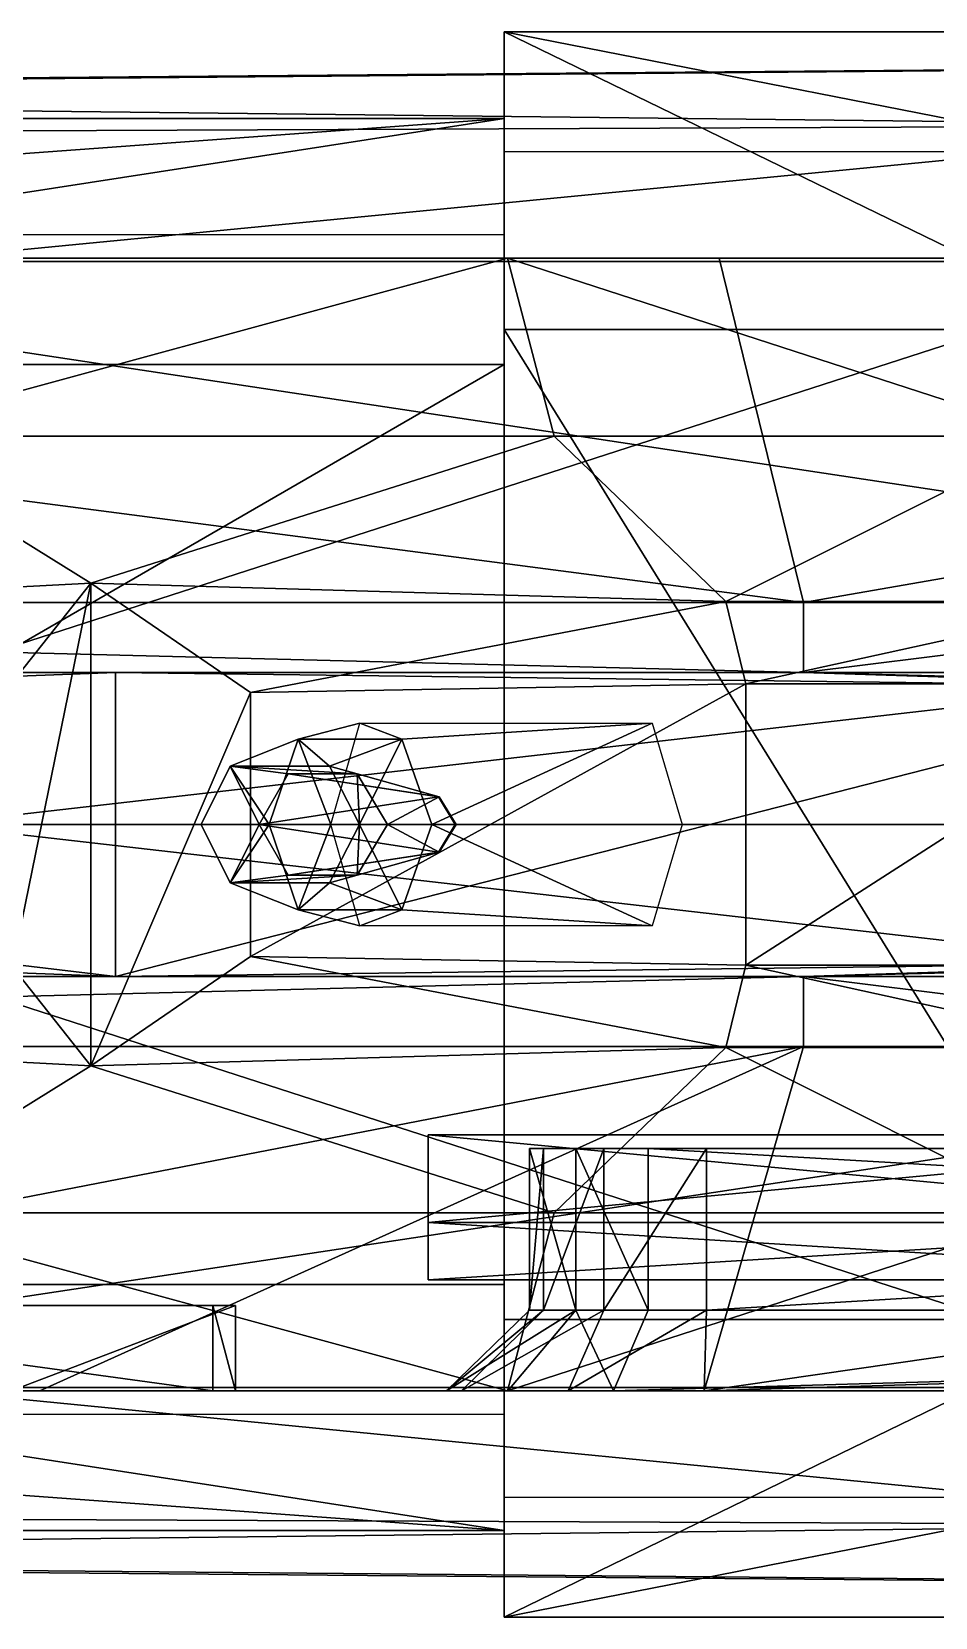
# Model space of a CAD drawing. Extents: x -4.92 to 4.89, y -0.62 to 0.62.
# Drawn here: x -1.624 to -1.31, y -0.276 to 0.276 of the extents above; entities that cross this region are included whole.
import ezdxf

# ---------------------------------------------------------------- set-up
doc = ezdxf.new("R2010")
doc.units = 0

msp = doc.modelspace()

# ---------------------------------------------------------------- linework, layer by layer
for points in [[(-1.24681, 0.27597, 2.167), (-1.45983, 0.27597, 2.30924), (-1.24681, 0.27597, 2.3064)], [(-1.24681, 0.2341, 2.03777), (-1.45983, 0.27597, 2.1638), (-1.24681, 0.27597, 2.167)], [(-1.45983, 0.27597, 2.1638), (-1.45983, 0.24573, 2.29634), (-1.45983, 0.27597, 2.30924)], [(-1.24681, 0.17227, 2.40584), (-1.45983, 0.27597, 2.30924), (-1.45983, 0.17227, 2.40868)], [(-1.24681, 0.27597, 2.167), (-1.45983, 0.27597, 2.1638), (-1.45983, 0.27597, 2.30924)], [(-1.24681, 0.2341, 2.03777), (-1.45983, 0.2341, 2.03777), (-1.45983, 0.27597, 2.1638)], [(-1.45983, 0.27597, 2.1638), (-1.45983, 0.24573, 2.16855), (-1.45983, 0.24573, 2.29634)], [(-1.45983, 0.24573, 2.16855), (-1.45983, 0.27597, 2.1638), (-1.45983, 0.2341, 2.03777)], [(-1.24681, 0.17227, 2.40584), (-1.24681, 0.27597, 2.3064), (-1.45983, 0.27597, 2.30924)], [(-1.45983, 0.17227, 2.40868), (-1.45983, 0.27597, 2.30924), (-1.45983, 0.24573, 2.29634)], [(-2.22207, 0.25438, 2.04006), (-0.53981, 0.26907, 2.03551), (-2.21262, 0.255, 2.00946)], [(-0.53975, 0, 2.03933), (-0.53981, 0.26907, 2.03551), (-2.22207, 0.25438, 2.04006)], [(-1.18173, 0.24329, 1.94721), (-2.21262, 0.255, 2.00946), (-0.53981, 0.26907, 2.03551)], [(-0.53975, 0, 2.03933), (-2.22207, 0.25438, 2.04006), (-2.22207, 0, 2.04006)], [(-1.18173, 0.24329, 1.94721), (-1.71373, 0.24112, 1.94777), (-2.21262, 0.255, 2.00946)], [(-2.01366, 0.24573, 2.17176), (-1.45983, 0.24573, 2.29634), (-1.45983, 0.24573, 2.16855)], [(-1.45983, 0.24573, 2.16855), (-2.01366, 0.20531, 2.03777), (-2.01366, 0.24573, 2.17176)], [(-2.01366, 0.16011, 2.3756), (-1.45983, 0.24573, 2.29634), (-2.01366, 0.24573, 2.2935)], [(-2.01366, 0.24573, 2.17176), (-2.01366, 0.24573, 2.2935), (-1.45983, 0.24573, 2.29634)], [(-1.45983, 0.24573, 2.16855), (-1.45983, 0.20531, 2.03777), (-2.01366, 0.20531, 2.03777)], [(-2.01366, 0.16011, 2.3756), (-1.45983, 0.16011, 2.37844), (-1.45983, 0.24573, 2.29634)], [(-1.18173, 0.24329, 1.94721), (-1.66994, 0.19602, 1.89573), (-1.71373, 0.24112, 1.94777)], [(-1.18173, 0.24329, 1.94721), (-1.2164, 0.19602, 1.89573), (-1.66994, 0.19602, 1.89573)], [(-1.45983, 0.24573, 2.16855), (-1.45983, 0.2341, 2.03777), (-1.45983, 0.20531, 2.03777)], [(-1.45983, 0.17227, 2.40868), (-1.45983, 0.24573, 2.29634), (-1.45983, 0.16011, 2.37844)], [(-1.35572, 0.07726, 0.6502), (-2.27376, 0.19714, 0.54631), (-2.31642, 0.07726, 0.6502)], [(-1.95768, 0.19714, 0.41993), (-2.27376, 0.19714, 0.54631), (-1.38508, 0.19714, 0.54631)], [(-1.35572, 0.07726, 0.6502), (-1.38508, 0.19714, 0.54631), (-2.27376, 0.19714, 0.54631)], [(-1.38508, 0.19714, 0.54631), (-1.79065, 0.19714, 0.25275), (-1.95768, 0.19714, 0.41993)], [(-1.45871, 0.19714, 0.17699), (-1.68596, 0.13517, 0.04775), (-1.79065, 0.19714, 0.25275)], [(-1.38508, 0.19714, 0.54631), (-1.45871, 0.19714, 0.17699), (-1.79065, 0.19714, 0.25275)], [(-1.45871, 0.19714, 0.17699), (-1.44246, 0.13517, 0.04775), (-1.68596, 0.13517, 0.04775)], [(-1.2164, 0.19602, 1.89573), (-1.65907, 0.05295, 1.85537), (-1.66994, 0.19602, 1.89573)], [(-1.2164, 0.19602, 1.89573), (-1.19719, 0.05295, 1.84699), (-1.65907, 0.05295, 1.85537)], [(-1.38508, 0.19714, 0.54631), (-1.21911, 0.19714, 0.17546), (-1.45871, 0.19714, 0.17699)], [(-1.26786, 0.13517, 0.04775), (-1.45871, 0.19714, 0.17699), (-1.21911, 0.19714, 0.17546)], [(-1.26786, 0.13517, 0.04775), (-1.44246, 0.13517, 0.04775), (-1.45871, 0.19714, 0.17699)], [(-1.35572, 0.07726, 0.6502), (-0.66686, 0.19714, 0.54631), (-1.38508, 0.19714, 0.54631)], [(-1.38508, 0.19714, 0.54631), (-0.66686, 0.19714, 0.54631), (-1.21911, 0.19714, 0.17546)], [(-1.35572, 0.07726, 0.6502), (-0.55903, 0.07726, 0.66343), (-0.66686, 0.19714, 0.54631)], [(-1.45983, -0.16011, 2.37844), (-1.45983, 0.17227, 2.40868), (-1.45983, 0.16011, 2.37844)], [(-1.45983, 0.17227, 2.40868), (-1.24681, -0.17227, 2.40584), (-1.24681, 0.17227, 2.40584)], [(-1.45983, -0.16011, 2.37844), (-1.45983, -0.17227, 2.40868), (-1.45983, 0.17227, 2.40868)], [(-1.45983, 0.17227, 2.40868), (-1.45983, -0.17227, 2.40868), (-1.24681, -0.17227, 2.40584)], [(-2.01366, -0.16011, 2.3756), (-1.45983, 0.16011, 2.37844), (-2.01366, 0.16011, 2.3756)], [(-2.01366, -0.16011, 2.3756), (-1.45983, -0.16011, 2.37844), (-1.45983, 0.16011, 2.37844)], [(-1.44246, 0.13517, 0.04775), (-1.60364, 0.08404, 0.01734), (-1.68596, 0.13517, 0.04775)], [(-1.68596, 0.13517, 0.04775), (-1.60364, 0.08404, 0.01734), (-1.68596, 0.07973, 0.00651)], [(-1.44246, 0.13517, 0.04775), (-1.3828, 0.0776, 0.01099), (-1.60364, 0.08404, 0.01734)], [(-1.3828, 0.0776, 0.01099), (-1.44246, 0.13517, 0.04775), (-1.26786, 0.13517, 0.04775)], [(-1.3828, 0.0776, 0.01099), (-1.26786, 0.13517, 0.04775), (-1.24517, 0.0776, 0.01214)], [(-1.63096, 0.04955, -0.06992), (-1.68596, 0.07973, 0.00651), (-1.60364, 0.08404, 0.01734)], [(-1.60364, 0.08404, 0.01734), (-1.63096, -0.04955, -0.06992), (-1.63096, 0.04955, -0.06992)], [(-1.60364, 0.08404, 0.01734), (-1.60364, -0.08404, 0.01734), (-1.63096, -0.04955, -0.06992)], [(-1.54813, 0.04595, 0.00465), (-1.60364, -0.08404, 0.01734), (-1.60364, 0.08404, 0.01734)], [(-1.3828, 0.0776, 0.01099), (-1.54813, 0.04595, 0.00465), (-1.60364, 0.08404, 0.01734)], [(-1.3828, 0.0776, 0.01099), (-1.37582, 0.04902, 0.00276), (-1.54813, 0.04595, 0.00465)], [(-1.24517, 0.0776, 0.01214), (-1.37582, 0.04902, 0.00276), (-1.3828, 0.0776, 0.01099)], [(-1.24517, 0.0776, 0.01214), (-1.2234, 0.04902, 0.00276), (-1.37582, 0.04902, 0.00276)], [(-1.35572, 0.05295, 0.6502), (-2.31642, 0.07726, 0.6502), (-2.31643, 0.05303, 0.65204)], [(-1.35572, 0.05295, 0.6502), (-1.35572, 0.07726, 0.6502), (-2.31642, 0.07726, 0.6502)], [(-1.15983, 0.07726, 0.7508), (-1.35572, 0.05295, 0.6502), (-1.15983, 0.04791, 0.7508)], [(-1.15983, 0.07726, 0.7508), (-0.55903, 0.07726, 0.66343), (-1.35572, 0.07726, 0.6502)], [(-1.15983, 0.07726, 0.7508), (-1.35572, 0.07726, 0.6502), (-1.35572, 0.05295, 0.6502)], [(-2.39921, 0.05196, 0.86623), (-1.59514, 0.05295, 0.84718), (-2.31643, 0.05303, 0.65204)], [(-1.59514, 0.05295, 0.84718), (-2.39921, 0.05196, 0.86623), (-2.26952, 0.02733, 0.92311)], [(-1.35572, 0.05295, 0.6502), (-2.31643, 0.05303, 0.65204), (-1.59514, 0.05295, 0.84718)], [(-1.59514, -0.05295, 0.84718), (-1.59514, 0.05295, 0.84718), (-2.26952, 0.02733, 0.92311)], [(-1.19719, 0.05295, 1.84699), (-1.65907, 0, 1.85537), (-1.65907, 0.05295, 1.85537)], [(-1.19719, 0.05295, 1.84699), (-1.19719, 0, 1.84699), (-1.65907, 0, 1.85537)], [(-1.35572, 0.05295, 0.6502), (-1.59514, 0.05295, 0.84718), (-1.20092, 0.04791, 0.84502)], [(-1.20092, 0.04791, 0.84502), (-1.59514, 0.05295, 0.84718), (-1.59514, -0.05295, 0.84718)], [(-1.35572, 0.05295, 0.6502), (-1.20092, 0.04791, 0.84502), (-1.15983, 0.04791, 0.7508)], [(-1.54813, 0.04595, 0.00465), (-1.54813, -0.04595, 0.00465), (-1.60364, -0.08404, 0.01734)], [(-1.20092, 0.04791, 0.84502), (-1.59514, -0.05295, 0.84718), (-1.20092, -0.04791, 0.84502)], [(-1.37582, 0.04902, 0.00276), (-1.54813, -0.04595, 0.00465), (-1.54813, 0.04595, 0.00465)], [(-1.37582, 0.04902, 0.00276), (-1.37582, -0.04902, 0.00276), (-1.54813, -0.04595, 0.00465)], [(-1.2234, 0.04902, 0.00276), (-1.37582, -0.04902, 0.00276), (-1.37582, 0.04902, 0.00276)], [(-1.2234, 0.04902, 0.00276), (-1.2234, -0.04902, 0.00276), (-1.37582, -0.04902, 0.00276)], [(-1.53158, 0.02973, -0.01349), (-1.52021, 0, 0.00495), (-1.51012, 0.0353, 0.00495)], [(-1.49551, 0.02973, -0.03365), (-1.53158, 0.02973, -0.01349), (-1.51012, 0.0353, 0.00495)], [(-1.49551, 0.02973, -0.03365), (-1.51012, 0.0353, 0.00495), (-1.40842, 0.0353, 0.00495)], [(-1.485, 0, -0.03365), (-1.49551, 0.02973, -0.03365), (-1.40842, 0.0353, 0.00495)], [(-1.485, 0, -0.03365), (-1.40842, 0.0353, 0.00495), (-1.39791, 0, 0.00495)], [(-1.55519, 0.02031, -0.0903), (-1.54167, 0, -0.01349), (-1.53158, 0.02973, -0.01349)], [(-1.52065, 0.02031, -0.09213), (-1.55519, 0.02031, -0.0903), (-1.53158, 0.02973, -0.01349)], [(-1.53158, 0.02973, -0.01349), (-1.54167, 0, -0.01349), (-1.52021, 0, 0.00495)], [(-1.52065, 0.02031, -0.09213), (-1.53158, 0.02973, -0.01349), (-1.49551, 0.02973, -0.03365)], [(-1.51014, 0, -0.09213), (-1.52065, 0.02031, -0.09213), (-1.49551, 0.02973, -0.03365)], [(-1.51014, 0, -0.09213), (-1.49551, 0.02973, -0.03365), (-1.485, 0, -0.03365)], [(-1.59514, -0.05295, 0.84718), (-2.26952, 0.02733, 0.92311), (-2.26952, -0.02733, 0.92311)], [(-1.55519, 0.02031, -0.0903), (-1.54514, 0, -0.17056), (-1.56528, 0, -0.0903)], [(-1.55519, 0.02031, -0.0903), (-1.56528, 0, -0.0903), (-1.54167, 0, -0.01349)], [(-1.51095, 0.01762, -0.15227), (-1.55519, 0.02031, -0.0903), (-1.52065, 0.02031, -0.09213)], [(-1.55519, 0.02031, -0.0903), (-1.53505, 0.01762, -0.17056), (-1.54514, 0, -0.17056)], [(-1.51095, 0.01762, -0.15227), (-1.53505, 0.01762, -0.17056), (-1.55519, 0.02031, -0.0903)], [(-1.48266, 0.00963, -0.21325), (-1.54514, 0, -0.17056), (-1.53505, 0.01762, -0.17056)], [(-1.48247, 0.00963, -0.20607), (-1.53505, 0.01762, -0.17056), (-1.51095, 0.01762, -0.15227)], [(-1.48247, 0.00963, -0.20607), (-1.48266, 0.00963, -0.21325), (-1.53505, 0.01762, -0.17056)], [(-1.51014, 0, -0.09213), (-1.51095, 0.01762, -0.15227), (-1.52065, 0.02031, -0.09213)], [(-1.50044, 0, -0.15227), (-1.48247, 0.00963, -0.20607), (-1.51095, 0.01762, -0.15227)], [(-1.51014, 0, -0.09213), (-1.50044, 0, -0.15227), (-1.51095, 0.01762, -0.15227)], [(-1.48266, 0.00963, -0.21325), (-1.47696, 0, -0.22076), (-1.54514, 0, -0.17056)], [(-1.50044, 0, -0.15227), (-1.47658, 0, -0.20835), (-1.48247, 0.00963, -0.20607)], [(-1.48266, 0.00963, -0.21325), (-1.47658, 0, -0.20835), (-1.47696, 0, -0.22076)], [(-1.48266, 0.00963, -0.21325), (-1.48247, 0.00963, -0.20607), (-1.47658, 0, -0.20835)], [(-0.53975, 0, 2.03933), (-2.22207, -0.25438, 2.04006), (-0.53981, -0.26957, 2.03538)], [(-0.53975, 0, 2.03933), (-2.22207, 0, 2.04006), (-2.22207, -0.25438, 2.04006)], [(-1.65907, 0, 1.85537), (-1.19719, -0.05295, 1.84699), (-1.65907, -0.05295, 1.85537)], [(-1.65907, 0, 1.85537), (-1.19719, 0, 1.84699), (-1.19719, -0.05295, 1.84699)], [(-1.54167, 0, -0.01349), (-1.56528, 0, -0.0903), (-1.55519, -0.02031, -0.0903)], [(-1.55519, -0.02031, -0.0903), (-1.56528, 0, -0.0903), (-1.54514, 0, -0.17056)], [(-1.54167, 0, -0.01349), (-1.55519, -0.02031, -0.0903), (-1.53158, -0.02973, -0.01349)], [(-1.55519, -0.02031, -0.0903), (-1.54514, 0, -0.17056), (-1.53505, -0.01762, -0.17056)], [(-1.54514, 0, -0.17056), (-1.48266, -0.00963, -0.21325), (-1.53505, -0.01762, -0.17056)], [(-1.54514, 0, -0.17056), (-1.47696, 0, -0.22076), (-1.48266, -0.00963, -0.21325)], [(-1.52021, 0, 0.00495), (-1.54167, 0, -0.01349), (-1.53158, -0.02973, -0.01349)], [(-1.52021, 0, 0.00495), (-1.53158, -0.02973, -0.01349), (-1.51012, -0.0353, 0.00495)], [(-1.49551, -0.02973, -0.03365), (-1.52065, -0.02031, -0.09213), (-1.51014, 0, -0.09213)], [(-1.51014, 0, -0.09213), (-1.52065, -0.02031, -0.09213), (-1.51095, -0.01762, -0.15227)], [(-1.51014, 0, -0.09213), (-1.51095, -0.01762, -0.15227), (-1.50044, 0, -0.15227)], [(-1.50044, 0, -0.15227), (-1.51095, -0.01762, -0.15227), (-1.48247, -0.00963, -0.20607)], [(-1.49551, -0.02973, -0.03365), (-1.51014, 0, -0.09213), (-1.485, 0, -0.03365)], [(-1.50044, 0, -0.15227), (-1.48247, -0.00963, -0.20607), (-1.47658, 0, -0.20835)], [(-1.40842, -0.0353, 0.00495), (-1.49551, -0.02973, -0.03365), (-1.485, 0, -0.03365)], [(-1.40842, -0.0353, 0.00495), (-1.485, 0, -0.03365), (-1.39791, 0, 0.00495)], [(-1.48266, -0.00963, -0.21325), (-1.47658, 0, -0.20835), (-1.48247, -0.00963, -0.20607)], [(-1.48266, -0.00963, -0.21325), (-1.47696, 0, -0.22076), (-1.47658, 0, -0.20835)], [(-1.53505, -0.01762, -0.17056), (-1.48247, -0.00963, -0.20607), (-1.51095, -0.01762, -0.15227)], [(-1.53505, -0.01762, -0.17056), (-1.48266, -0.00963, -0.21325), (-1.48247, -0.00963, -0.20607)], [(-1.55519, -0.02031, -0.0903), (-1.51095, -0.01762, -0.15227), (-1.52065, -0.02031, -0.09213)], [(-1.55519, -0.02031, -0.0903), (-1.53505, -0.01762, -0.17056), (-1.51095, -0.01762, -0.15227)], [(-1.53158, -0.02973, -0.01349), (-1.55519, -0.02031, -0.0903), (-1.52065, -0.02031, -0.09213)], [(-1.53158, -0.02973, -0.01349), (-1.52065, -0.02031, -0.09213), (-1.49551, -0.02973, -0.03365)], [(-1.59514, -0.05295, 0.84718), (-2.26952, -0.02733, 0.92311), (-2.39921, -0.05196, 0.86623)], [(-1.51012, -0.0353, 0.00495), (-1.53158, -0.02973, -0.01349), (-1.49551, -0.02973, -0.03365)], [(-1.51012, -0.0353, 0.00495), (-1.49551, -0.02973, -0.03365), (-1.40842, -0.0353, 0.00495)], [(-1.63096, -0.04955, -0.06992), (-1.60364, -0.08404, 0.01734), (-1.68596, -0.07973, 0.00651)], [(-1.3828, -0.0776, 0.01099), (-1.60364, -0.08404, 0.01734), (-1.54813, -0.04595, 0.00465)], [(-1.35572, -0.05295, 0.6502), (-1.20092, -0.04791, 0.84502), (-1.59514, -0.05295, 0.84718)], [(-1.3828, -0.0776, 0.01099), (-1.54813, -0.04595, 0.00465), (-1.37582, -0.04902, 0.00276)], [(-1.24517, -0.0776, 0.01214), (-1.3828, -0.0776, 0.01099), (-1.37582, -0.04902, 0.00276)], [(-1.24517, -0.0776, 0.01214), (-1.37582, -0.04902, 0.00276), (-1.2234, -0.04902, 0.00276)], [(-1.15983, -0.07726, 0.7508), (-1.15983, -0.04791, 0.7508), (-1.35572, -0.05295, 0.6502)], [(-1.35572, -0.05295, 0.6502), (-1.15983, -0.04791, 0.7508), (-1.20092, -0.04791, 0.84502)], [(-1.59514, -0.05295, 0.84718), (-2.39921, -0.05196, 0.86623), (-2.31643, -0.05303, 0.65204)], [(-1.59514, -0.05295, 0.84718), (-2.31643, -0.05303, 0.65204), (-1.35572, -0.05295, 0.6502)], [(-2.31642, -0.07726, 0.6502), (-1.35572, -0.05295, 0.6502), (-2.31643, -0.05303, 0.65204)], [(-2.31642, -0.07726, 0.6502), (-1.35572, -0.07726, 0.6502), (-1.35572, -0.05295, 0.6502)], [(-1.65907, -0.05295, 1.85537), (-1.2164, -0.19602, 1.89573), (-1.66994, -0.19602, 1.89573)], [(-1.65907, -0.05295, 1.85537), (-1.19719, -0.05295, 1.84699), (-1.2164, -0.19602, 1.89573)], [(-1.15983, -0.07726, 0.7508), (-1.35572, -0.05295, 0.6502), (-1.35572, -0.07726, 0.6502)], [(-1.35572, -0.07726, 0.6502), (-2.31642, -0.07726, 0.6502), (-1.97403, -0.19713, 0.54631)], [(-1.35572, -0.07726, 0.6502), (-1.97403, -0.19713, 0.54631), (-1.62144, -0.19713, 0.54631)], [(-1.39026, -0.19713, 0.54631), (-1.35572, -0.07726, 0.6502), (-1.62144, -0.19713, 0.54631)], [(-1.39026, -0.19713, 0.54631), (-0.55903, -0.07726, 0.66343), (-1.35572, -0.07726, 0.6502)], [(-1.39026, -0.19713, 0.54631), (-0.43806, -0.19713, 0.54631), (-0.55903, -0.07726, 0.66343)], [(-0.55903, -0.07726, 0.66343), (-1.15983, -0.07726, 0.7508), (-1.35572, -0.07726, 0.6502)], [(-1.68596, -0.13517, 0.04775), (-1.68596, -0.07973, 0.00651), (-1.60364, -0.08404, 0.01734)], [(-1.44246, -0.13517, 0.04775), (-1.60364, -0.08404, 0.01734), (-1.3828, -0.0776, 0.01099)], [(-1.26786, -0.13517, 0.04775), (-1.44246, -0.13517, 0.04775), (-1.3828, -0.0776, 0.01099)], [(-1.26786, -0.13517, 0.04775), (-1.3828, -0.0776, 0.01099), (-1.24517, -0.0776, 0.01214)], [(-1.44246, -0.13517, 0.04775), (-1.68596, -0.13517, 0.04775), (-1.60364, -0.08404, 0.01734)], [(-1.16258, -0.10801, 0.46848), (-1.48626, -0.13856, 0.46309), (-1.16258, -0.13856, 0.46309)], [(-1.16258, -0.13856, 0.38454), (-1.48626, -0.10801, 0.37915), (-1.16258, -0.10801, 0.37915)], [(-1.16258, -0.10801, 0.46848), (-1.48626, -0.10801, 0.46848), (-1.48626, -0.13856, 0.46309)], [(-1.16258, -0.13856, 0.38454), (-1.48626, -0.13856, 0.38454), (-1.48626, -0.10801, 0.37915)], [(-1.45105, -0.16901, 0.41313), (-1.44615, -0.1128, 0.44162), (-1.44615, -0.16901, 0.44162)], [(-1.42523, -0.1128, 0.46028), (-1.45105, -0.1128, 0.41313), (-1.4349, -0.1128, 0.38522)], [(-1.45105, -0.1128, 0.41313), (-1.4349, -0.16901, 0.38522), (-1.4349, -0.1128, 0.38522)], [(-1.45105, -0.16901, 0.41313), (-1.45105, -0.1128, 0.41313), (-1.44615, -0.1128, 0.44162)], [(-1.42523, -0.1128, 0.46028), (-1.44615, -0.1128, 0.44162), (-1.45105, -0.1128, 0.41313)], [(-1.45105, -0.1128, 0.41313), (-1.45105, -0.16901, 0.41313), (-1.4349, -0.16901, 0.38522)], [(-1.44615, -0.16901, 0.44162), (-1.42523, -0.1128, 0.46028), (-1.42523, -0.16901, 0.46028)], [(-1.44615, -0.16901, 0.44162), (-1.44615, -0.1128, 0.44162), (-1.42523, -0.1128, 0.46028)], [(-1.40979, -0.16901, 0.37664), (-1.4349, -0.1128, 0.38522), (-1.4349, -0.16901, 0.38522)], [(-1.42523, -0.1128, 0.46028), (-1.4349, -0.1128, 0.38522), (-1.40979, -0.1128, 0.37664)], [(-1.40979, -0.16901, 0.37664), (-1.40979, -0.1128, 0.37664), (-1.4349, -0.1128, 0.38522)], [(-1.42523, -0.1128, 0.46028), (-1.40979, -0.1128, 0.37664), (-1.38946, -0.1128, 0.46191)], [(-1.38946, -0.1128, 0.46191), (-1.42523, -0.16901, 0.46028), (-1.42523, -0.1128, 0.46028)], [(-1.38946, -0.1128, 0.46191), (-1.38946, -0.16901, 0.46191), (-1.42523, -0.16901, 0.46028)], [(-1.40979, -0.1128, 0.37664), (-0.43634, -0.16901, 0.3759), (-0.43634, -0.1128, 0.3759)], [(-1.38946, -0.1128, 0.46191), (-1.40979, -0.1128, 0.37664), (-0.43634, -0.1128, 0.3759)], [(-1.40979, -0.1128, 0.37664), (-1.40979, -0.16901, 0.37664), (-0.43634, -0.16901, 0.3759)], [(-1.38946, -0.1128, 0.46191), (-0.43634, -0.1128, 0.3759), (-0.44804, -0.1128, 0.46952)], [(-1.38946, -0.16901, 0.46191), (-0.44804, -0.1128, 0.46952), (-0.44804, -0.16901, 0.46952)], [(-1.38946, -0.16901, 0.46191), (-1.38946, -0.1128, 0.46191), (-0.44804, -0.1128, 0.46952)], [(-1.68596, -0.13517, 0.04775), (-1.45871, -0.19713, 0.17699), (-1.79065, -0.19713, 0.25275)], [(-1.68596, -0.13517, 0.04775), (-1.44246, -0.13517, 0.04775), (-1.45871, -0.19713, 0.17699)], [(-1.26786, -0.13517, 0.04775), (-1.45871, -0.19713, 0.17699), (-1.44246, -0.13517, 0.04775)], [(-1.26786, -0.13517, 0.04775), (-1.21911, -0.19713, 0.17546), (-1.45871, -0.19713, 0.17699)], [(-1.16258, -0.13856, 0.46309), (-1.48626, -0.1585, 0.43933), (-1.16258, -0.1585, 0.43933)], [(-1.16258, -0.1585, 0.4083), (-1.48626, -0.13856, 0.38454), (-1.16258, -0.13856, 0.38454)], [(-1.16258, -0.13856, 0.46309), (-1.48626, -0.13856, 0.46309), (-1.48626, -0.1585, 0.43933)], [(-1.16258, -0.1585, 0.4083), (-1.48626, -0.1585, 0.4083), (-1.48626, -0.13856, 0.38454)], [(-1.16258, -0.1585, 0.43933), (-1.48626, -0.1585, 0.4083), (-1.16258, -0.1585, 0.4083)], [(-1.16258, -0.1585, 0.43933), (-1.48626, -0.1585, 0.43933), (-1.48626, -0.1585, 0.4083)], [(-2.01366, -0.16011, 2.3756), (-1.45983, -0.24573, 2.29634), (-1.45983, -0.16011, 2.37844)], [(-2.01366, -0.16011, 2.3756), (-2.01366, -0.24573, 2.2935), (-1.45983, -0.24573, 2.29634)], [(-1.45983, -0.24573, 2.29634), (-1.45983, -0.17227, 2.40868), (-1.45983, -0.16011, 2.37844)], [(-1.63137, -0.16749, 0.52933), (-1.94284, -0.16749, 0.46373), (-1.55336, -0.16749, 0.34578)], [(-1.55336, -0.16749, 0.34578), (-1.94284, -0.16749, 0.46373), (-1.77811, -0.16749, 0.31772)], [(-1.77811, -0.16749, 0.31772), (-1.56121, -0.19713, 0.31558), (-1.56121, -0.16749, 0.31558)], [(-1.55336, -0.16749, 0.34578), (-1.77811, -0.16749, 0.31772), (-1.56121, -0.16749, 0.31558)], [(-1.77811, -0.16749, 0.31772), (-1.77811, -0.19713, 0.31772), (-1.56121, -0.19713, 0.31558)], [(-1.63137, -0.19713, 0.52933), (-1.55336, -0.16749, 0.34578), (-1.55336, -0.19713, 0.34578)], [(-1.63137, -0.19713, 0.52933), (-1.63137, -0.16749, 0.52933), (-1.55336, -0.16749, 0.34578)], [(-1.55336, -0.19713, 0.34578), (-1.56121, -0.16749, 0.31558), (-1.56121, -0.19713, 0.31558)], [(-1.55336, -0.19713, 0.34578), (-1.55336, -0.16749, 0.34578), (-1.56121, -0.16749, 0.31558)], [(-1.47995, -0.19713, 0.4042), (-1.44615, -0.16901, 0.44162), (-1.47469, -0.19713, 0.46225)], [(-1.4349, -0.16901, 0.38522), (-1.47995, -0.19713, 0.4042), (-1.45855, -0.19713, 0.36201)], [(-1.47995, -0.19713, 0.4042), (-1.45105, -0.16901, 0.41313), (-1.44615, -0.16901, 0.44162)], [(-1.4349, -0.16901, 0.38522), (-1.45105, -0.16901, 0.41313), (-1.47995, -0.19713, 0.4042)], [(-1.47469, -0.19713, 0.46225), (-1.42523, -0.16901, 0.46028), (-1.43758, -0.19713, 0.4998)], [(-1.47469, -0.19713, 0.46225), (-1.44615, -0.16901, 0.44162), (-1.42523, -0.16901, 0.46028)], [(-1.42185, -0.19713, 0.33658), (-1.4349, -0.16901, 0.38522), (-1.45855, -0.19713, 0.36201)], [(-1.38946, -0.16901, 0.46191), (-1.43758, -0.19713, 0.4998), (-1.42523, -0.16901, 0.46028)], [(-1.38946, -0.16901, 0.46191), (-1.39026, -0.19713, 0.52061), (-1.43758, -0.19713, 0.4998)], [(-1.42185, -0.19713, 0.33658), (-1.40979, -0.16901, 0.37664), (-1.4349, -0.16901, 0.38522)], [(-0.43634, -0.16901, 0.3759), (-1.42185, -0.19713, 0.33658), (-0.40456, -0.19713, 0.33658)], [(-0.43634, -0.16901, 0.3759), (-1.40979, -0.16901, 0.37664), (-1.42185, -0.19713, 0.33658)], [(-1.39026, -0.19713, 0.52061), (-0.44804, -0.16901, 0.46952), (-0.43615, -0.19713, 0.52061)], [(-1.39026, -0.19713, 0.52061), (-1.38946, -0.16901, 0.46191), (-0.44804, -0.16901, 0.46952)], [(-1.24681, -0.17227, 2.40584), (-1.45983, -0.27597, 2.30924), (-1.24681, -0.27597, 2.3064)], [(-1.24681, -0.17227, 2.40584), (-1.45983, -0.17227, 2.40868), (-1.45983, -0.27597, 2.30924)], [(-1.45983, -0.24573, 2.29634), (-1.45983, -0.27597, 2.30924), (-1.45983, -0.17227, 2.40868)], [(-1.62144, -0.19713, 0.54631), (-1.97403, -0.19713, 0.54631), (-1.93714, -0.19713, 0.529)], [(-1.62144, -0.19713, 0.54631), (-1.93714, -0.19713, 0.529), (-1.63137, -0.19713, 0.52933)], [(-1.56121, -0.19713, 0.31558), (-1.79065, -0.19713, 0.25275), (-1.54054, -0.19713, 0.30002)], [(-1.56121, -0.19713, 0.31558), (-1.77811, -0.19713, 0.31772), (-1.79065, -0.19713, 0.25275)], [(-1.54054, -0.19713, 0.30002), (-1.79065, -0.19713, 0.25275), (-1.45871, -0.19713, 0.17699)], [(-1.66994, -0.19602, 1.89573), (-1.18174, -0.2438, 1.94708), (-1.71373, -0.24162, 1.94764)], [(-1.66994, -0.19602, 1.89573), (-1.2164, -0.19602, 1.89573), (-1.18174, -0.2438, 1.94708)], [(-1.62144, -0.19713, 0.54631), (-1.63137, -0.19713, 0.52933), (-1.55336, -0.19713, 0.34578)], [(-1.62144, -0.19713, 0.54631), (-1.55336, -0.19713, 0.34578), (-1.53149, -0.19713, 0.33484)], [(-1.43758, -0.19713, 0.4998), (-1.39026, -0.19713, 0.54631), (-1.62144, -0.19713, 0.54631)], [(-1.53149, -0.19713, 0.33484), (-1.47469, -0.19713, 0.46225), (-1.62144, -0.19713, 0.54631)], [(-1.62144, -0.19713, 0.54631), (-1.47469, -0.19713, 0.46225), (-1.43758, -0.19713, 0.4998)], [(-1.53149, -0.19713, 0.33484), (-1.56121, -0.19713, 0.31558), (-1.54054, -0.19713, 0.30002)], [(-1.53149, -0.19713, 0.33484), (-1.55336, -0.19713, 0.34578), (-1.56121, -0.19713, 0.31558)], [(-1.54054, -0.19713, 0.30002), (-1.45871, -0.19713, 0.17699), (-1.46489, -0.19713, 0.26244)], [(-1.53149, -0.19713, 0.33484), (-1.54054, -0.19713, 0.30002), (-1.46489, -0.19713, 0.26244)], [(-1.42185, -0.19713, 0.30788), (-1.45855, -0.19713, 0.36201), (-1.53149, -0.19713, 0.33484)], [(-1.53149, -0.19713, 0.33484), (-1.46489, -0.19713, 0.26244), (-1.42185, -0.19713, 0.30788)], [(-1.45855, -0.19713, 0.36201), (-1.47995, -0.19713, 0.4042), (-1.53149, -0.19713, 0.33484)], [(-1.53149, -0.19713, 0.33484), (-1.47995, -0.19713, 0.4042), (-1.47469, -0.19713, 0.46225)], [(-1.42185, -0.19713, 0.30788), (-1.46489, -0.19713, 0.26244), (-1.45871, -0.19713, 0.17699)], [(-1.42185, -0.19713, 0.30788), (-1.45871, -0.19713, 0.17699), (-1.21911, -0.19713, 0.17546)], [(-1.42185, -0.19713, 0.30788), (-1.42185, -0.19713, 0.33658), (-1.45855, -0.19713, 0.36201)], [(-1.43758, -0.19713, 0.4998), (-1.39026, -0.19713, 0.52061), (-1.39026, -0.19713, 0.54631)], [(-1.42185, -0.19713, 0.30788), (-0.40456, -0.19713, 0.33658), (-1.42185, -0.19713, 0.33658)], [(-1.42185, -0.19713, 0.30788), (-0.3851, -0.19713, 0.30216), (-0.40456, -0.19713, 0.33658)], [(-0.3851, -0.19713, 0.30216), (-1.42185, -0.19713, 0.30788), (-1.21911, -0.19713, 0.17546)], [(-0.43806, -0.19713, 0.54631), (-1.39026, -0.19713, 0.52061), (-0.43615, -0.19713, 0.52061)], [(-0.43806, -0.19713, 0.54631), (-1.39026, -0.19713, 0.54631), (-1.39026, -0.19713, 0.52061)], [(-2.01366, -0.20531, 2.03777), (-1.45983, -0.24573, 2.16855), (-2.01366, -0.24573, 2.17176)], [(-2.01366, -0.20531, 2.03777), (-1.45983, -0.20531, 2.03777), (-1.45983, -0.24573, 2.16855)], [(-1.45983, -0.24573, 2.16855), (-1.45983, -0.20531, 2.03777), (-1.45983, -0.2341, 2.03777)], [(-1.45983, -0.27597, 2.1638), (-1.24681, -0.2341, 2.03777), (-1.24681, -0.27597, 2.167)], [(-1.45983, -0.24573, 2.16855), (-1.45983, -0.2341, 2.03777), (-1.45983, -0.27597, 2.1638)], [(-1.45983, -0.27597, 2.1638), (-1.45983, -0.2341, 2.03777), (-1.24681, -0.2341, 2.03777)], [(-1.18174, -0.2438, 1.94708), (-2.21263, -0.2555, 2.00933), (-1.71373, -0.24162, 1.94764)], [(-1.18174, -0.2438, 1.94708), (-0.53981, -0.26957, 2.03538), (-2.21263, -0.2555, 2.00933)], [(-1.45983, -0.24573, 2.29634), (-2.01366, -0.24573, 2.17176), (-1.45983, -0.24573, 2.16855)], [(-1.45983, -0.24573, 2.29634), (-2.01366, -0.24573, 2.2935), (-2.01366, -0.24573, 2.17176)], [(-1.45983, -0.27597, 2.1638), (-1.45983, -0.24573, 2.29634), (-1.45983, -0.24573, 2.16855)], [(-1.45983, -0.27597, 2.1638), (-1.45983, -0.27597, 2.30924), (-1.45983, -0.24573, 2.29634)], [(-2.22207, -0.25438, 2.04006), (-2.21263, -0.2555, 2.00933), (-0.53981, -0.26957, 2.03538)], [(-1.45983, -0.27597, 2.30924), (-1.24681, -0.27597, 2.167), (-1.24681, -0.27597, 2.3064)], [(-1.45983, -0.27597, 2.30924), (-1.45983, -0.27597, 2.1638), (-1.24681, -0.27597, 2.167)]]:
    msp.add_3dface(points)

doc.saveas('drawing.dxf')
